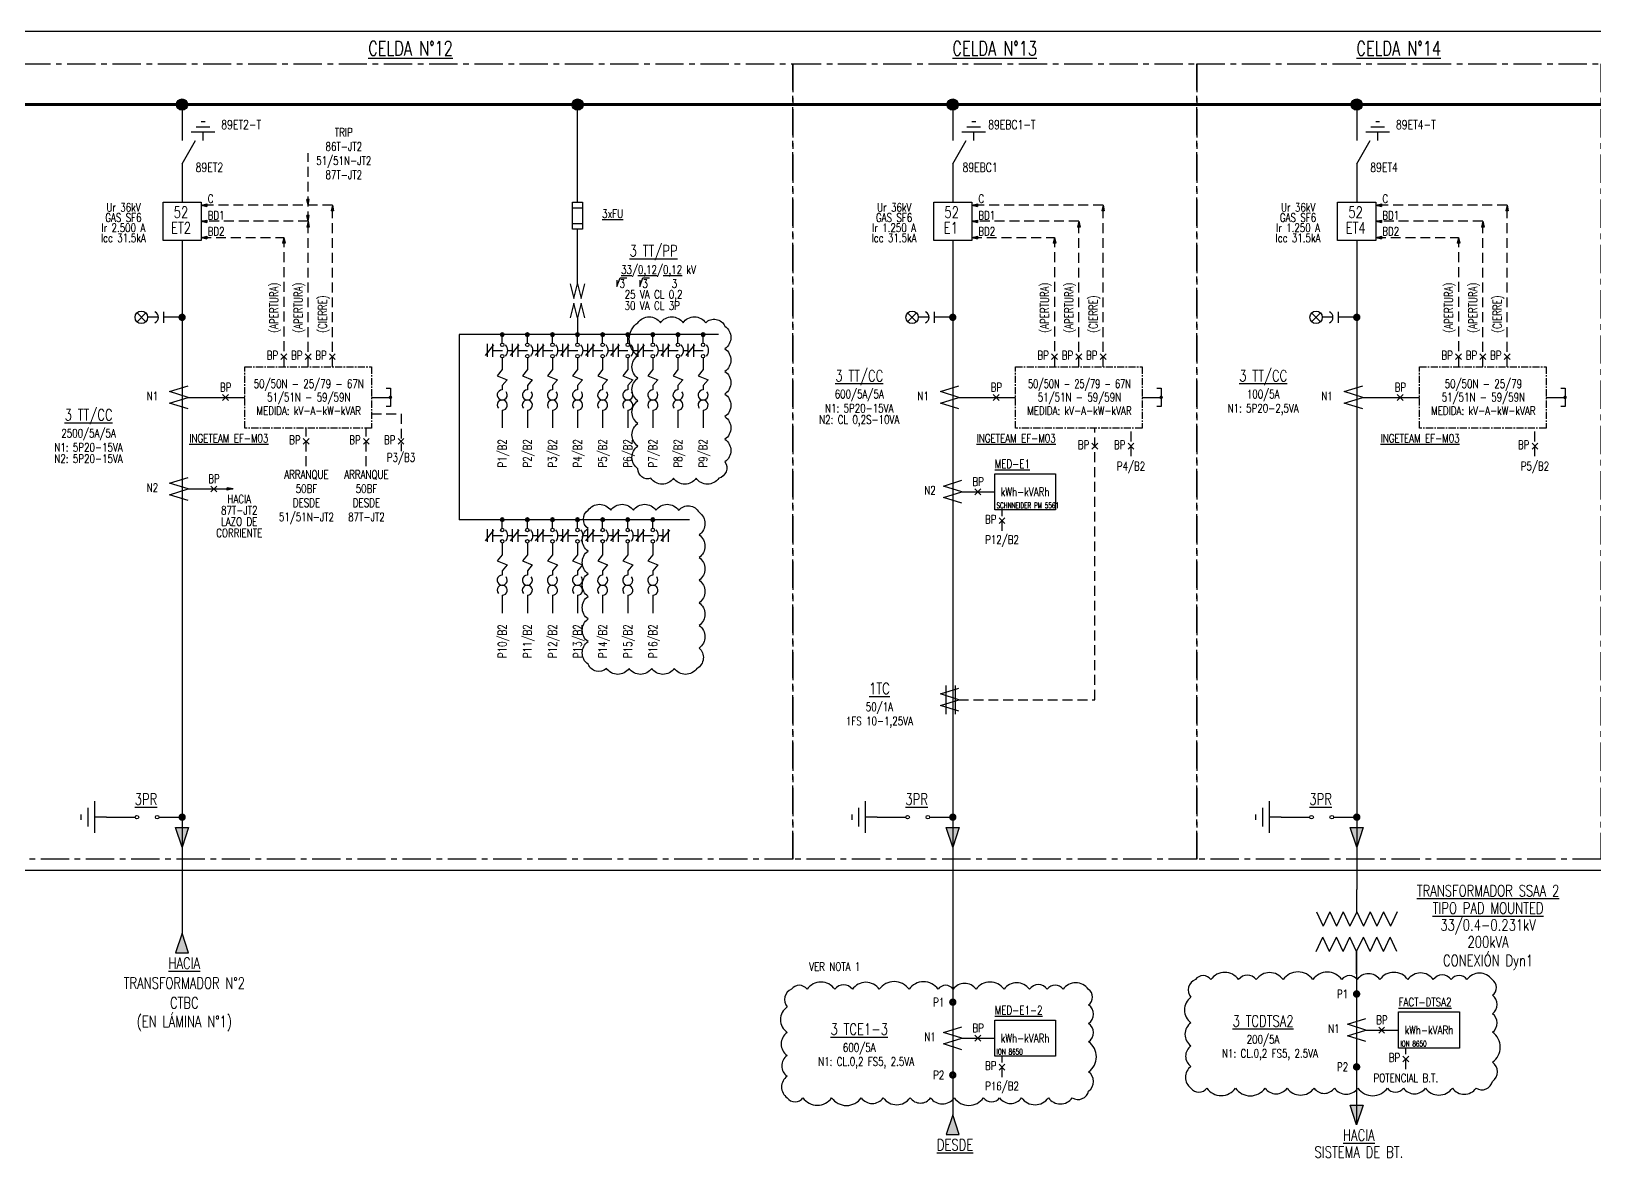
# Model space of a CAD drawing. Header units: millimetres. Extents: x -1355 to 3509, y -1443 to -567.
# Drawn here: x 1836.2 to 2112.7, y -1077 to -877.8 of the extents above; entities that cross this region are included whole.
import ezdxf
from ezdxf.enums import TextEntityAlignment as Align

# ---------------------------------------------------------------- set-up
doc = ezdxf.new("R2010")
doc.units = ezdxf.units.MM
doc.linetypes.add('CENTER', pattern=[2, 1.25, -0.25, 0.25, -0.25])
doc.linetypes.add('HIDDEN', pattern=[0.375, 0.25, -0.125])
for name, color, linetype in [('ACEP-E-CABLES', 200, 'Continuous'), ('ACEP-E-CONDUCTOR', 30, 'Continuous'), ('ACEP-E-EJES', 1, 'CENTER'), ('ACEP-E-EQUIPOS', 7, 'Continuous'), ('ACEP-E-SEGMENTOS', 1, 'HIDDEN'), ('ACEP-E-TEXTOS', 3, 'Continuous')]:
    doc.layers.add(name, color=color, linetype=linetype)
doc.layers.add('CONDUCTOR', color=30, linetype='Continuous', lineweight=35)
doc.styles.add('Romans_0.85', font='romans.shx', dxfattribs={"width": 0.85})

# ---------------------------------------------------------------- blocks, each defined once
blk = doc.blocks.new('Flecha')
blk.add_hatch(color=256).paths.add_polyline_path([(0, 1.66), (-0.36, 0), (0.36, 0)])
for p, q in [((0, 1.66), (-0.36, 0)), ((-0.36, 0), (0.36, 0)), ((0, 1.66), (0.36, 0))]:
    blk.add_line(p, q)
blk = doc.blocks.new('diag-27')
blk.add_lwpolyline([(4.8, 3), (-4.8, 0), (4.8, -3), (-4.8, -6), (4.8, -9)])
blk = doc.blocks.new('DIAG-16')
blk.add_lwpolyline([(-1.82, -4), (0, -4), (0, 4), (-1.82, 4)])
at = {"const_width": 0.75}
blk.add_lwpolyline([(-0.38, 0, 1), (0.38, 0, 1)], format="xyb", close=True, dxfattribs=at)
blk = doc.blocks.new('gen004')
blk.add_hatch(color=256).paths.add_polyline_path([(0, 1.16), (-0.381, 0), (0.381, 0)])
blk.add_lwpolyline([(0, 1.16), (-0.381, 0), (0.381, 0)], close=True)
blk = doc.blocks.new('DIAG-01')
for p, q in [((0, 0), (0, -2.59)), ((-3.5, -2.59), (3.5, -2.59)), ((-2.04, -4.09), (2.04, -4.09)), ((-0.58, -5.59), (0.58, -5.59))]:
    blk.add_line(p, q)
blk = doc.blocks.new('TRAFO1')
for p, q in [((1806.17, 54.35), (1806.17, 58.29)), ((1799.03, 54.35), (1800.22, 51.8)), ((1801.41, 54.35), (1800.22, 51.8)), ((1801.41, 54.35), (1802.6, 51.8)), ((1803.79, 54.35), (1802.6, 51.8)), ((1803.79, 54.35), (1804.98, 51.8)), ((1806.17, 54.35), (1804.98, 51.8)), ((1806.17, 54.35), (1807.36, 51.8)), ((1808.55, 54.35), (1807.36, 51.8)), ((1808.55, 54.35), (1809.74, 51.8)), ((1810.93, 54.35), (1809.74, 51.8)), ((1810.93, 54.35), (1812.12, 51.8)), ((1813.32, 54.35), (1812.12, 51.8)), ((1799, 47.32), (1800.19, 49.87)), ((1801.38, 47.32), (1800.19, 49.87)), ((1801.38, 47.32), (1802.58, 49.87)), ((1803.77, 47.32), (1802.58, 49.87)), ((1803.77, 47.32), (1804.96, 49.87)), ((1806.15, 47.32), (1804.96, 49.87)), ((1806.15, 47.32), (1807.34, 49.87)), ((1808.53, 47.32), (1807.34, 49.87)), ((1808.53, 47.32), (1809.72, 49.87)), ((1810.91, 47.32), (1809.72, 49.87)), ((1810.91, 47.32), (1812.1, 49.87)), ((1813.29, 47.32), (1812.1, 49.87)), ((1806.15, 43.38), (1806.15, 47.32))]:
    blk.add_line(p, q)
blk = doc.blocks.new('A$C6181173A')
h = blk.add_hatch(color=256)
h.dxf.hatch_style = 1
h.paths.add_polyline_path([(0.31, 0.31), (0, 0.31, 0.414214), (0.31, 0)])
h.paths.add_polyline_path([(0.31, 0.62, 0.414214), (0, 0.31), (0.31, 0.31)])
h.paths.add_polyline_path([(0.31, 0.62), (0.31, 0.31), (0.62, 0.31, 0.414214)])
h.paths.add_polyline_path([(0.62, 0.31), (0.31, 0.31), (0.31, 0, 0.414214)])
blk.add_circle((0.31, 0.31), 0.308)

msp = doc.modelspace()

# ---------------------------------------------------------------- hatches: boundary and pattern name
at = {"layer": 'ACEP-E-CABLES'}
h = msp.add_hatch(color=256, dxfattribs=at)
h.dxf.hatch_style = 1
h.paths.add_polyline_path([(1861.84, -890.76, 1), (1863.83, -890.76, 1)])
h = msp.add_hatch(color=256, dxfattribs=at)
h.dxf.hatch_style = 1
h.paths.add_polyline_path([(1861.84, -890.76, 1), (1863.83, -890.76, 1)])
h = msp.add_hatch(color=256, dxfattribs=at)
h.dxf.hatch_style = 1
h.paths.add_polyline_path([(1931.78, -890.76, 1), (1933.76, -890.76, 1)])
h = msp.add_hatch(color=256, dxfattribs=at)
h.dxf.hatch_style = 1
h.paths.add_polyline_path([(1931.78, -890.76, 1), (1933.76, -890.76, 1)])
h = msp.add_hatch(color=256, dxfattribs=at)
h.dxf.hatch_style = 1
h.paths.add_polyline_path([(1998.14, -890.76, 1), (2000.13, -890.76, 1)])
h = msp.add_hatch(color=256, dxfattribs=at)
h.dxf.hatch_style = 1
h.paths.add_polyline_path([(1998.14, -890.76, 1), (2000.13, -890.76, 1)])
h = msp.add_hatch(color=256, dxfattribs=at)
h.dxf.hatch_style = 1
h.paths.add_polyline_path([(2069.59, -890.76, 1), (2071.57, -890.76, 1)])
h = msp.add_hatch(color=256, dxfattribs=at)
h.dxf.hatch_style = 1
h.paths.add_polyline_path([(2069.59, -890.76, 1), (2071.57, -890.76, 1)])

# ---------------------------------------------------------------- linework, layer by layer
for p, q in [((1931.89, -909.05), (1933.64, -909.05)), ((1931.89, -911.8), (1933.64, -911.8)), ((1854.86, -927.61), (1856.41, -929.16)), ((1854.86, -929.16), (1856.41, -927.61)), ((1991.15, -927.61), (1992.71, -929.16)), ((1991.15, -929.16), (1992.71, -927.61)), ((2062.6, -927.61), (2064.16, -929.16)), ((2062.6, -929.16), (2064.16, -927.61)), ((1997.97, -998.55), (1997.97, -993.48)), ((1999.64, -998.55), (1999.64, -993.48))]:
    msp.add_line(p, q)
at = {"color": 1}
msp.add_lwpolyline([(1650.37, -877.81), (2283.24, -877.81), (2283.24, -1026.2), (1650.37, -1026.2)], dxfattribs=at)
for points in [[(1943.43, -929.34, -0.520567), (1947.43, -929.34, -0.520567), (1951.43, -929.34, -0.520567), (1955.43, -929.34, -0.520567), (1958.83, -929.95, -0.520567), (1958.83, -933.95, -0.520567), (1958.83, -937.95, -0.520567), (1958.83, -941.95, -0.520567), (1958.83, -945.95, -0.520567), (1958.83, -949.95, -0.520567), (1958.83, -953.95, -0.520567), (1957.74, -956.86, -0.520567), (1953.74, -956.86, -0.520567), (1949.74, -956.86, -0.520567), (1945.74, -956.86, -0.520567), (1943.43, -955.16, -0.520567), (1943.43, -951.16, -0.520567), (1943.43, -947.16, -0.520567), (1943.43, -943.16, -0.520567), (1943.43, -939.16, -0.520567), (1943.43, -935.16, -0.520567)], [(1934.64, -962.49, -0.520567), (1938.64, -962.49, -0.520567), (1942.64, -962.49, -0.520567), (1946.64, -962.49, -0.520567), (1950.64, -962.49, -0.520567), (1954.26, -962.87, -0.520567), (1954.26, -966.87, -0.520567), (1954.26, -970.87, -0.520567), (1954.26, -974.87, -0.520567), (1954.26, -978.87, -0.520567), (1954.26, -982.87, -0.520567), (1954.26, -986.87, -0.520567), (1953.88, -990.49, -0.520567), (1949.88, -990.49, -0.520567), (1945.88, -990.49, -0.520567), (1941.88, -990.49, -0.520567), (1937.88, -990.49, -0.520567), (1934.64, -989.73, -0.520567), (1934.64, -985.73, -0.520567), (1934.64, -981.73, -0.520567), (1934.64, -977.73, -0.520567), (1934.64, -973.73, -0.520567), (1934.64, -969.73, -0.520567), (1934.64, -965.73, -0.520567)], [(2041.26, -1064.69, 0.520567), (2044.06, -1064.69, 0.520567), (2049.13, -1064.69, 0.520567), (2054.37, -1064.69, 0.520567), (2058.25, -1064.69, 0.520567), (2063.02, -1064.69, 0.520567), (2066.63, -1064.69, 0.520567), (2070.79, -1064.69, 0.520567), (2075.99, -1064.69, 0.520567), (2078.83, -1064.69, 0.520567), (2082.72, -1064.69, 0.520567), (2087.48, -1064.69, 0.520567), (2091.68, -1064.69, 0.520567), (2094.57, -1063.5, 0.520567), (2094.57, -1060.11, 0.520567), (2094.57, -1054.8, 0.520567), (2094.57, -1051.55, 0.520567), (2094.57, -1048.27, 0.520567), (2094.52, -1045.51, 0.520567), (2090.06, -1045.51, 0.520567), (2087.27, -1045.51, 0.520567), (2084.11, -1045.51, 0.520567), (2079.6, -1045.51, 0.520567), (2074.65, -1045.51, 0.520567), (2070.64, -1045.51, 0.520567), (2067.93, -1045.51, 0.520567), (2062.81, -1045.51, 0.520567), (2057.56, -1045.51, 0.520567), (2052.78, -1045.51, 0.520567), (2049.69, -1045.51, 0.520567), (2044.77, -1045.51, 0.520567), (2042.04, -1045.51, 0.520567), (2041.26, -1048.62, 0.520567), (2041.26, -1053.13, 0.520567), (2041.26, -1057.23, 0.520567), (2041.26, -1060.88, 0.520567)], [(1969.84, -1066.4, 0.520567), (1972.64, -1066.4, 0.520567), (1977.71, -1066.4, 0.520567), (1982.95, -1066.4, 0.520567), (1986.83, -1066.4, 0.520567), (1991.6, -1066.4, 0.520567), (1995.21, -1066.4, 0.520567), (1999.37, -1066.4, 0.520567), (2004.57, -1066.4, 0.520567), (2007.41, -1066.4, 0.520567), (2011.3, -1066.4, 0.520567), (2016.06, -1066.4, 0.520567), (2020.26, -1066.4, 0.520567), (2023.16, -1065.21, 0.520567), (2023.16, -1061.82, 0.520567), (2023.16, -1056.51, 0.520567), (2023.16, -1053.26, 0.520567), (2023.16, -1049.98, 0.520567), (2023.1, -1047.22, 0.520567), (2018.64, -1047.22, 0.520567), (2015.85, -1047.22, 0.520567), (2012.69, -1047.22, 0.520567), (2008.19, -1047.22, 0.520567), (2003.24, -1047.22, 0.520567), (1999.22, -1047.22, 0.520567), (1996.52, -1047.22, 0.520567), (1991.39, -1047.22, 0.520567), (1986.14, -1047.22, 0.520567), (1981.37, -1047.22, 0.520567), (1978.28, -1047.22, 0.520567), (1973.35, -1047.22, 0.520567), (1970.62, -1047.22, 0.520567), (1969.84, -1050.33, 0.520567), (1969.84, -1054.85, 0.520567), (1969.84, -1058.94, 0.520567), (1969.84, -1062.59, 0.520567)]]:
    msp.add_lwpolyline(points, format="xyb", close=True, dxfattribs=at)
for points in [[(2006.56, -956.04), (2017.3, -956.04), (2017.3, -962.45), (2006.56, -962.45)], [(2006.56, -1052.66), (2017.3, -1052.66), (2017.3, -1059.07), (2006.56, -1059.07)], [(2077.98, -1051.23), (2088.72, -1051.23), (2088.72, -1057.64), (2077.98, -1057.64)]]:
    msp.add_lwpolyline(points, close=True)
for centre in [(1855.63, -928.39), (1991.93, -928.39), (2063.38, -928.39)]:
    msp.add_circle(centre, 1.1)
at = {"layer": 'ACEP-E-CABLES'}
for p, q in [((1862.83, -890.76), (1862.83, -897.14)), ((1932.77, -908.05), (1932.77, -890.76)), ((1999.13, -890.76), (1999.13, -897.14)), ((2070.58, -890.76), (2070.58, -897.14)), ((1862.83, -901.26), (1862.83, -908.03)), ((1999.13, -901.26), (1999.13, -908.03)), ((2070.58, -901.26), (2070.58, -908.03)), ((1862.83, -914.78), (1862.83, -1037.3)), ((1932.77, -922.45), (1932.77, -912.8)), ((1999.13, -914.78), (1999.13, -1069.4)), ((2070.58, -914.78), (2070.58, -1029.59)), ((1858.63, -928.39), (1856.73, -928.39)), ((1862.83, -928.39), (1859.62, -928.39)), ((1932.77, -928.47), (1932.77, -931.44)), ((1994.93, -928.39), (1993.03, -928.39)), ((1999.13, -928.39), (1995.92, -928.39)), ((2066.37, -928.39), (2064.48, -928.39)), ((2070.58, -928.39), (2067.36, -928.39)), ((1957.69, -931.44), (1911.82, -931.44)), ((1911.82, -931.44), (1911.82, -964.18)), ((1919.45, -932.95), (1919.45, -931.45)), ((1923.89, -932.95), (1923.89, -931.45)), ((1928.33, -932.95), (1928.33, -931.45)), ((1932.77, -932.95), (1932.77, -931.45)), ((1937.21, -932.95), (1937.21, -931.45)), ((1941.65, -932.95), (1941.65, -931.45)), ((1946.09, -932.95), (1946.09, -931.45)), ((1950.53, -932.95), (1950.53, -931.45)), ((1954.97, -932.95), (1954.97, -931.45)), ((1919.45, -944.81), (1919.45, -947.94)), ((1923.89, -944.81), (1923.89, -947.94)), ((1928.33, -944.81), (1928.33, -947.94)), ((1932.77, -944.81), (1932.77, -947.94)), ((1937.21, -944.81), (1937.21, -947.94)), ((1941.65, -944.81), (1941.65, -947.94)), ((1946.09, -944.81), (1946.09, -947.94)), ((1950.53, -944.81), (1950.53, -947.94)), ((1954.97, -944.81), (1954.97, -947.94)), ((1952.55, -964.18), (1911.82, -964.18)), ((1919.45, -965.69), (1919.45, -964.19)), ((1923.89, -965.69), (1923.89, -964.19)), ((1928.33, -965.69), (1928.33, -964.19)), ((1932.77, -965.69), (1932.77, -964.19)), ((1937.21, -965.69), (1937.21, -964.19)), ((1941.65, -965.69), (1941.65, -964.19)), ((1946.09, -965.69), (1946.09, -964.19)), ((1919.45, -977.54), (1919.45, -980.68)), ((1923.89, -977.54), (1923.89, -980.68)), ((1928.33, -977.54), (1928.33, -980.68)), ((1932.77, -977.54), (1932.77, -980.68)), ((1937.21, -977.54), (1937.21, -980.68)), ((1941.65, -977.54), (1941.65, -980.68)), ((1946.09, -977.54), (1946.09, -980.68)), ((1849.48, -1016.78), (1854.53, -1016.78)), ((1858.73, -1016.78), (1863.1, -1016.78)), ((1985.78, -1016.78), (1990.83, -1016.78)), ((1995.03, -1016.78), (1999.4, -1016.78)), ((2057.22, -1016.78), (2062.28, -1016.78)), ((2066.48, -1016.78), (2070.85, -1016.78))]:
    msp.add_line(p, q, dxfattribs=at)
for centre in [(1862.83, -890.76), (1862.83, -890.76), (1932.77, -890.76), (1932.77, -890.76), (1999.13, -890.76), (1999.13, -890.76), (2070.58, -890.76), (2070.58, -890.76)]:
    msp.add_circle(centre, 0.992, dxfattribs=at)
at = {"layer": 'ACEP-E-CONDUCTOR'}
for p, q in [((1656.8, -890.76), (2199.95, -890.76)), ((2070.55, -1040.55), (2070.55, -1071.17))]:
    msp.add_line(p, q, dxfattribs=at)
at = {"layer": 'ACEP-E-CONDUCTOR', "const_width": 0.5}
msp.add_lwpolyline([(1656.8, -890.76), (2272.06, -890.76)], dxfattribs=at)
at = {"layer": 'ACEP-E-EJES', "ltscale": 4}
for points in [[(1834.53, -883.58), (1970.83, -883.58), (1970.83, -1024.2), (1834.53, -1024.2)], [(1970.83, -883.58), (2042.27, -883.58), (2042.27, -1024.2), (1970.83, -1024.2)], [(2042.27, -883.58), (2113.72, -883.58), (2113.72, -1024.2), (2042.27, -1024.2)]]:
    msp.add_lwpolyline(points, close=True, dxfattribs=at)
at = {"layer": 'ACEP-E-EJES'}
for points in [[(1873.9, -937.12), (1896.32, -937.12), (1896.32, -947.98), (1873.9, -947.98)], [(2010.2, -937.12), (2032.62, -937.12), (2032.62, -947.98), (2010.2, -947.98)], [(2081.65, -937.12), (2104.07, -937.12), (2104.07, -947.98), (2081.65, -947.98)]]:
    msp.add_lwpolyline(points, close=True, dxfattribs=at)
at = {"layer": 'ACEP-E-EQUIPOS'}
for p, q in [((1862.83, -901.26), (1865.21, -897.14)), ((1999.13, -901.26), (2001.51, -897.14)), ((2070.58, -901.26), (2072.96, -897.14)), ((1859.46, -908.03), (1866.21, -908.03)), ((1859.46, -914.78), (1859.46, -908.03)), ((1866.21, -908.03), (1866.21, -914.78)), ((1995.76, -908.03), (2002.51, -908.03)), ((1995.76, -914.78), (1995.76, -908.03)), ((2002.51, -908.03), (2002.51, -914.78)), ((2067.2, -908.03), (2073.95, -908.03)), ((2067.2, -914.78), (2067.2, -908.03)), ((2073.95, -908.03), (2073.95, -914.78)), ((1866.21, -914.78), (1859.46, -914.78)), ((2002.51, -914.78), (1995.76, -914.78)), ((2073.95, -914.78), (2067.2, -914.78)), ((1859.62, -929.38), (1859.62, -927.41)), ((1995.92, -929.38), (1995.92, -927.41)), ((2067.36, -929.38), (2067.36, -927.41)), ((1916.47, -935.17), (1917.99, -933.28)), ((1916.78, -933.1), (1916.78, -935.35)), ((1917.74, -933.1), (1917.74, -935.35)), ((1920.91, -935.17), (1922.43, -933.28)), ((1921.22, -933.1), (1921.22, -935.35)), ((1922.18, -933.1), (1922.18, -935.35)), ((1925.35, -935.17), (1926.87, -933.28)), ((1925.66, -933.1), (1925.66, -935.35)), ((1926.62, -933.1), (1926.62, -935.35)), ((1929.79, -935.17), (1931.31, -933.28)), ((1930.1, -933.1), (1930.1, -935.35)), ((1931.06, -933.1), (1931.06, -935.35)), ((1934.23, -935.17), (1935.75, -933.28)), ((1934.54, -933.1), (1934.54, -935.35)), ((1935.5, -933.1), (1935.5, -935.35)), ((1938.67, -935.17), (1940.19, -933.28)), ((1938.98, -933.1), (1938.98, -935.35)), ((1939.94, -933.1), (1939.94, -935.35)), ((1943.11, -935.17), (1944.63, -933.28)), ((1943.42, -933.1), (1943.42, -935.35)), ((1944.38, -933.1), (1944.38, -935.35)), ((1947.55, -935.17), (1949.07, -933.28)), ((1947.86, -933.1), (1947.86, -935.35)), ((1948.82, -933.1), (1948.82, -935.35)), ((1951.99, -935.17), (1953.52, -933.28)), ((1952.3, -933.1), (1952.3, -935.35)), ((1953.26, -933.1), (1953.26, -935.35)), ((1919.45, -935.57), (1919.45, -937.64)), ((1923.89, -935.57), (1923.89, -937.64)), ((1928.33, -935.57), (1928.33, -937.64)), ((1932.77, -935.57), (1932.77, -937.64)), ((1937.21, -935.57), (1937.21, -937.64)), ((1941.65, -935.57), (1941.65, -937.64)), ((1946.09, -935.57), (1946.09, -937.64)), ((1950.53, -935.57), (1950.53, -937.64)), ((1954.97, -935.57), (1954.97, -937.64)), ((1919.45, -937.64), (1918.57, -938.72)), ((1918.57, -938.72), (1920.32, -939.45)), ((1920.32, -939.45), (1919.45, -940.47)), ((1923.89, -937.64), (1923.02, -938.72)), ((1923.02, -938.72), (1924.76, -939.45)), ((1924.76, -939.45), (1923.89, -940.47)), ((1928.33, -937.64), (1927.46, -938.72)), ((1927.46, -938.72), (1929.2, -939.45)), ((1929.2, -939.45), (1928.33, -940.47)), ((1932.77, -937.64), (1931.9, -938.72)), ((1931.9, -938.72), (1933.64, -939.45)), ((1933.64, -939.45), (1932.77, -940.47)), ((1937.21, -937.64), (1936.34, -938.72)), ((1936.34, -938.72), (1938.08, -939.45)), ((1938.08, -939.45), (1937.21, -940.47)), ((1941.65, -937.64), (1940.78, -938.72)), ((1940.78, -938.72), (1942.52, -939.45)), ((1942.52, -939.45), (1941.65, -940.47)), ((1946.09, -937.64), (1945.22, -938.72)), ((1945.22, -938.72), (1946.96, -939.45)), ((1946.96, -939.45), (1946.09, -940.47)), ((1950.53, -937.64), (1949.66, -938.72)), ((1949.66, -938.72), (1951.41, -939.45)), ((1951.41, -939.45), (1950.53, -940.47)), ((1954.97, -937.64), (1954.1, -938.72)), ((1954.1, -938.72), (1955.85, -939.45)), ((1955.85, -939.45), (1954.97, -940.47)), ((1919.45, -940.47), (1919.45, -941.24)), ((1923.89, -940.47), (1923.89, -941.24)), ((1928.33, -940.47), (1928.33, -941.24)), ((1932.77, -940.47), (1932.77, -941.24)), ((1937.21, -940.47), (1937.21, -941.24)), ((1941.65, -940.47), (1941.65, -941.24)), ((1946.09, -940.47), (1946.09, -941.24)), ((1950.53, -940.47), (1950.53, -941.24)), ((1954.97, -940.47), (1954.97, -941.24)), ((1916.47, -967.91), (1917.99, -966.02)), ((1916.78, -965.84), (1916.78, -968.09)), ((1917.74, -965.84), (1917.74, -968.09)), ((1920.91, -967.91), (1922.43, -966.02)), ((1921.22, -965.84), (1921.22, -968.09)), ((1922.18, -965.84), (1922.18, -968.09)), ((1925.35, -967.91), (1926.87, -966.02)), ((1925.66, -965.84), (1925.66, -968.09)), ((1926.62, -965.84), (1926.62, -968.09)), ((1929.79, -967.91), (1931.31, -966.02)), ((1930.1, -965.84), (1930.1, -968.09)), ((1931.06, -965.84), (1931.06, -968.09)), ((1934.23, -967.91), (1935.75, -966.02)), ((1934.54, -965.84), (1934.54, -968.09)), ((1935.5, -965.84), (1935.5, -968.09)), ((1938.67, -967.91), (1940.19, -966.02)), ((1938.98, -965.84), (1938.98, -968.09)), ((1939.94, -965.84), (1939.94, -968.09)), ((1943.11, -967.91), (1944.63, -966.02)), ((1943.42, -965.84), (1943.42, -968.09)), ((1944.38, -965.84), (1944.38, -968.09)), ((1947.55, -967.91), (1949.07, -966.02)), ((1947.86, -965.84), (1947.86, -968.09)), ((1948.82, -965.84), (1948.82, -968.09)), ((1919.45, -970.38), (1918.57, -971.46)), ((1919.45, -968.31), (1919.45, -970.38)), ((1923.89, -970.38), (1923.02, -971.46)), ((1923.89, -968.31), (1923.89, -970.38)), ((1928.33, -970.38), (1927.46, -971.46)), ((1928.33, -968.31), (1928.33, -970.38)), ((1932.77, -970.38), (1931.9, -971.46)), ((1932.77, -968.31), (1932.77, -970.38)), ((1937.21, -970.38), (1936.34, -971.46)), ((1937.21, -968.31), (1937.21, -970.38)), ((1941.65, -970.38), (1940.78, -971.46)), ((1941.65, -968.31), (1941.65, -970.38)), ((1946.09, -970.38), (1945.22, -971.46)), ((1946.09, -968.31), (1946.09, -970.38)), ((1918.57, -971.46), (1920.32, -972.18)), ((1920.32, -972.18), (1919.45, -973.21)), ((1919.45, -973.21), (1919.45, -973.98)), ((1923.02, -971.46), (1924.76, -972.18)), ((1924.76, -972.18), (1923.89, -973.21)), ((1923.89, -973.21), (1923.89, -973.98)), ((1927.46, -971.46), (1929.2, -972.18)), ((1929.2, -972.18), (1928.33, -973.21)), ((1928.33, -973.21), (1928.33, -973.98)), ((1931.9, -971.46), (1933.64, -972.18)), ((1933.64, -972.18), (1932.77, -973.21)), ((1932.77, -973.21), (1932.77, -973.98)), ((1936.34, -971.46), (1938.08, -972.18)), ((1938.08, -972.18), (1937.21, -973.21)), ((1937.21, -973.21), (1937.21, -973.98)), ((1940.78, -971.46), (1942.52, -972.18)), ((1942.52, -972.18), (1941.65, -973.21)), ((1941.65, -973.21), (1941.65, -973.98)), ((1945.22, -971.46), (1946.96, -972.18)), ((1946.96, -972.18), (1946.09, -973.21)), ((1946.09, -973.21), (1946.09, -973.98))]:
    msp.add_line(p, q, dxfattribs=at)
at = {"layer": 'ACEP-E-EQUIPOS', "color": 7}
for p, q in [((1881.33, -934.82), (1880.29, -935.86)), ((1880.29, -934.82), (1881.33, -935.86)), ((1885.63, -934.82), (1884.59, -935.86)), ((1884.59, -934.82), (1885.63, -935.86)), ((1889.93, -934.82), (1888.89, -935.86)), ((1888.89, -934.82), (1889.93, -935.86)), ((2017.63, -934.82), (2016.59, -935.86)), ((2016.59, -934.82), (2017.63, -935.86)), ((2021.93, -934.82), (2020.89, -935.86)), ((2020.89, -934.82), (2021.93, -935.86)), ((2026.23, -934.82), (2025.19, -935.86)), ((2025.19, -934.82), (2026.23, -935.86)), ((2089.08, -934.82), (2088.04, -935.86)), ((2088.04, -934.82), (2089.08, -935.86)), ((2093.38, -934.82), (2092.34, -935.86)), ((2092.34, -934.82), (2093.38, -935.86)), ((2097.68, -934.82), (2096.64, -935.86)), ((2096.64, -934.82), (2097.68, -935.86)), ((1869.98, -943.07), (1871.02, -942.03)), ((1871.02, -943.07), (1869.98, -942.03)), ((1896.32, -942.55), (1899.68, -942.55)), ((2006.28, -943.07), (2007.32, -942.03)), ((2007.32, -943.07), (2006.28, -942.03)), ((2032.62, -942.55), (2035.98, -942.55)), ((2077.73, -943.07), (2078.77, -942.03)), ((2078.77, -943.07), (2077.73, -942.03)), ((2104.07, -942.55), (2107.42, -942.55)), ((1885.31, -949.79), (1884.27, -950.83)), ((1884.27, -949.79), (1885.31, -950.83)), ((1895.93, -949.79), (1894.89, -950.83)), ((1894.89, -949.79), (1895.93, -950.83)), ((1902.07, -949.79), (1901.03, -950.83)), ((1901.03, -949.79), (1902.07, -950.83)), ((2024.79, -950.66), (2023.75, -951.7)), ((2023.75, -950.66), (2024.79, -951.7)), ((2031.17, -950.66), (2030.13, -951.7)), ((2030.13, -950.66), (2031.17, -951.7)), ((2102.61, -950.66), (2101.57, -951.7)), ((2101.57, -950.66), (2102.61, -951.7)), ((1867.91, -959.26), (1868.95, -958.22)), ((1868.95, -959.26), (1867.91, -958.22)), ((2003.05, -959.76), (2004.09, -958.72)), ((2004.09, -959.76), (2003.05, -958.72)), ((2008.36, -963.83), (2007.32, -964.87)), ((2007.32, -963.83), (2008.36, -964.87)), ((2003.05, -1056.39), (2004.09, -1055.35)), ((2004.09, -1056.39), (2003.05, -1055.35)), ((2074.46, -1054.95), (2075.5, -1053.91)), ((2075.5, -1054.95), (2074.46, -1053.91)), ((2079.77, -1059.02), (2078.73, -1060.06)), ((2078.73, -1059.02), (2079.77, -1060.06)), ((2008.36, -1060.46), (2007.32, -1061.5)), ((2007.32, -1060.46), (2008.36, -1061.5))]:
    msp.add_line(p, q, dxfattribs=at)
at = {"layer": 'ACEP-E-EQUIPOS'}
msp.add_lwpolyline([(1933.64, -908.05), (1933.64, -912.8), (1931.89, -912.8), (1931.89, -908.05)], close=True, dxfattribs=at)
for points in [[(1931.47, -922.45), (1932.12, -925.04), (1932.77, -922.45), (1933.42, -925.04), (1934.07, -922.45)], [(1934.07, -928.47), (1933.42, -925.88), (1932.77, -928.47), (1932.12, -925.88), (1931.47, -928.47)]]:
    msp.add_lwpolyline(points, dxfattribs=at)
at = {"layer": 'ACEP-E-EQUIPOS', "const_width": 0.771}
for points in [[(1862.57, -928.39, -1), (1863.1, -928.39, -1)], [(1998.87, -928.39, -1), (1999.4, -928.39, -1)], [(2070.31, -928.39, -1), (2070.85, -928.39, -1)], [(1863.1, -1016.78, 1), (1862.57, -1016.78, 1)], [(1999.4, -1016.78, 1), (1998.87, -1016.78, 1)], [(2070.85, -1016.78, 1), (2070.31, -1016.78, 1)], [(2070.28, -1048.05, -1), (2070.82, -1048.05, -1)], [(1998.87, -1049.49, -1), (1999.4, -1049.49, -1)], [(1998.87, -1062.38, -1), (1999.4, -1062.38, -1)], [(2070.28, -1060.94, -1), (2070.82, -1060.94, -1)]]:
    msp.add_lwpolyline(points, format="xyb", close=True, dxfattribs=at)
at = {"layer": 'ACEP-E-EQUIPOS'}
for centre, radius in [((1919.45, -933.26), 0.308), ((1923.89, -933.26), 0.308), ((1928.33, -933.26), 0.308), ((1932.77, -933.26), 0.308), ((1937.21, -933.26), 0.308), ((1941.65, -933.26), 0.308), ((1946.09, -933.26), 0.308), ((1950.53, -933.26), 0.308), ((1954.97, -933.26), 0.308), ((1919.45, -935.26), 0.308), ((1923.89, -935.26), 0.308), ((1928.33, -935.26), 0.308), ((1932.77, -935.26), 0.308), ((1937.21, -935.26), 0.308), ((1941.65, -935.26), 0.308), ((1946.09, -935.26), 0.308), ((1950.53, -935.26), 0.308), ((1954.97, -935.26), 0.308), ((1919.45, -966), 0.308), ((1919.45, -968), 0.308), ((1923.89, -966), 0.308), ((1923.89, -968), 0.308), ((1928.33, -966), 0.308), ((1928.33, -968), 0.308), ((1932.77, -966), 0.308), ((1932.77, -968), 0.308), ((1937.21, -966), 0.308), ((1937.21, -968), 0.308), ((1941.65, -966), 0.308), ((1941.65, -968), 0.308), ((1946.09, -966), 0.308), ((1946.09, -968), 0.308), ((1854.85, -1016.78), 0.317), ((1858.42, -1016.78), 0.317), ((1991.15, -1016.78), 0.317), ((1994.72, -1016.78), 0.317), ((2062.59, -1016.78), 0.317), ((2066.16, -1016.78), 0.317)]:
    msp.add_circle(centre, radius, dxfattribs=at)
for centre, radius, start, end in [((1857.53, -928.39), 1.1, 296.0242, 63.1288), ((1993.83, -928.39), 1.1, 296.0242, 63.1288), ((2065.27, -928.39), 1.1, 296.0242, 63.1288), ((1918.92, -934.25), 1.5, 317.84, 42.16), ((1923.37, -934.25), 1.5, 317.84, 42.16), ((1927.81, -934.25), 1.5, 317.84, 42.16), ((1932.25, -934.25), 1.5, 317.84, 42.16), ((1936.69, -934.25), 1.5, 317.84, 42.16), ((1941.13, -934.25), 1.5, 317.84, 42.16), ((1945.57, -934.25), 1.5, 317.84, 42.16), ((1950.01, -934.25), 1.5, 317.84, 42.16), ((1954.45, -934.25), 1.5, 317.84, 42.16), ((1919.45, -942.13), 0.89, 90, 39.5288), ((1923.89, -942.13), 0.89, 90, 39.5288), ((1928.33, -942.13), 0.89, 90, 39.5288), ((1932.77, -942.13), 0.89, 90, 39.5288), ((1937.21, -942.13), 0.89, 90, 39.5288), ((1941.65, -942.13), 0.89, 90, 39.5288), ((1946.09, -942.13), 0.89, 90, 39.5288), ((1950.53, -942.13), 0.89, 90, 39.5288), ((1954.97, -942.13), 0.89, 90, 39.5288), ((1919.45, -943.91), 0.89, 270, 219.5288), ((1923.89, -943.91), 0.89, 270, 219.5288), ((1928.33, -943.91), 0.89, 270, 219.5288), ((1932.77, -943.91), 0.89, 270, 219.5288), ((1937.21, -943.91), 0.89, 270, 219.5288), ((1941.65, -943.91), 0.89, 270, 219.5288), ((1946.09, -943.91), 0.89, 270, 219.5288), ((1950.53, -943.91), 0.89, 270, 219.5288), ((1954.97, -943.91), 0.89, 270, 219.5288), ((1918.92, -966.99), 1.5, 317.84, 42.16), ((1923.37, -966.99), 1.5, 317.84, 42.16), ((1927.81, -966.99), 1.5, 317.84, 42.16), ((1932.25, -966.99), 1.5, 317.84, 42.16), ((1936.69, -966.99), 1.5, 317.84, 42.16), ((1941.13, -966.99), 1.5, 317.84, 42.16), ((1945.57, -966.99), 1.5, 317.84, 42.16), ((1919.45, -974.87), 0.89, 90, 39.5288), ((1919.45, -976.65), 0.89, 270, 219.5288), ((1923.89, -974.87), 0.89, 90, 39.5288), ((1923.89, -976.65), 0.89, 270, 219.5288), ((1928.33, -974.87), 0.89, 90, 39.5288), ((1928.33, -976.65), 0.89, 270, 219.5288), ((1932.77, -974.87), 0.89, 90, 39.5288), ((1932.77, -976.65), 0.89, 270, 219.5288), ((1937.21, -974.87), 0.89, 90, 39.5288), ((1937.21, -976.65), 0.89, 270, 219.5288), ((1941.65, -974.87), 0.89, 90, 39.5288), ((1941.65, -976.65), 0.89, 270, 219.5288), ((1946.09, -974.87), 0.89, 90, 39.5288), ((1946.09, -976.65), 0.89, 270, 219.5288)]:
    msp.add_arc(centre, radius, start, end, dxfattribs=at)
at = {"layer": 'ACEP-E-SEGMENTOS', "color": 1, "linetype": 'HIDDEN', "ltscale": 7}
for p, q in [((1885.11, -911.41), (1885.11, -899.35)), ((1917.74, -934.23), (1921.22, -934.23)), ((1922.18, -934.23), (1925.66, -934.23)), ((1926.62, -934.23), (1930.1, -934.23)), ((1931.06, -934.23), (1934.54, -934.23)), ((1935.5, -934.23), (1938.98, -934.23)), ((1939.94, -934.23), (1943.42, -934.23)), ((1944.38, -934.23), (1947.86, -934.23)), ((1948.82, -934.23), (1952.3, -934.23)), ((1953.26, -934.23), (1955.95, -934.23)), ((1884.79, -954.72), (1884.79, -947.98)), ((1895.41, -954.72), (1895.41, -947.98)), ((2030.65, -952.96), (2030.65, -947.98)), ((2102.09, -952.96), (2102.09, -947.98)), ((2007.84, -966.16), (2007.84, -962.45)), ((1917.74, -966.97), (1921.22, -966.97)), ((1922.18, -966.97), (1925.66, -966.97)), ((1926.62, -966.97), (1930.1, -966.97)), ((1931.06, -966.97), (1934.54, -966.97)), ((1935.5, -966.97), (1938.98, -966.97)), ((1939.94, -966.97), (1943.42, -966.97)), ((1944.38, -966.97), (1947.86, -966.97)), ((2079.25, -1061.34), (2079.25, -1057.64)), ((2007.84, -1062.78), (2007.84, -1059.07))]:
    msp.add_line(p, q, dxfattribs=at)
at = {"layer": 'ACEP-E-SEGMENTOS', "linetype": 'Continuous'}
for p, q in [((1863.88, -942.55), (1873.9, -942.55)), ((2000.18, -942.55), (2010.2, -942.55)), ((2071.63, -942.55), (2081.65, -942.55)), ((1863.88, -958.74), (1871.83, -958.74)), ((2000.76, -959.24), (2006.56, -959.24)), ((2000.76, -1055.87), (2006.56, -1055.87)), ((2072.18, -1054.43), (2077.98, -1054.43))]:
    msp.add_line(p, q, dxfattribs=at)
at = {"layer": 'ACEP-E-SEGMENTOS', "color": 1, "linetype": 'HIDDEN', "ltscale": 7}
for points in [[(1889.41, -937.12), (1889.41, -908.55), (1866.21, -908.55)], [(2025.71, -937.12), (2025.71, -908.55), (2002.51, -908.55)], [(2097.16, -937.12), (2097.16, -908.55), (2073.95, -908.55)], [(1885.11, -937.12), (1885.11, -911.41), (1866.21, -911.41)], [(2021.41, -937.12), (2021.41, -911.41), (2002.51, -911.41)], [(2092.86, -937.12), (2092.86, -911.41), (2073.95, -911.41)], [(1866.21, -914.26), (1880.81, -914.26), (1880.81, -937.12)], [(2002.51, -914.26), (2017.11, -914.26), (2017.11, -937.12)], [(2073.95, -914.26), (2088.56, -914.26), (2088.56, -937.12)], [(1896.32, -945.46), (1901.55, -945.46), (1901.55, -952.05)], [(2000.18, -996.01), (2024.27, -996.01), (2024.27, -947.98)]]:
    msp.add_lwpolyline(points, dxfattribs=at)
at = {"layer": 'ACEP-E-TEXTOS'}
for points in [[(1939.74, -921.84), (1939.74, -922.96), (1940.28, -921.39), (1941.5, -921.39)], [(1943.77, -921.84), (1943.77, -922.96), (1944.31, -921.39), (1945.52, -921.39)]]:
    msp.add_lwpolyline(points, dxfattribs=at)

# ---------------------------------------------------------------- block references
at = {"layer": 'ACEP-E-CABLES', "xscale": -3, "yscale": 3, "zscale": 3, "rotation": 180}
for p in [(1862.83, -1018.58), (1999.13, -1018.58), (2070.58, -1018.58), (2070.55, -1067.69)]:
    msp.add_blockref('gen004', p, dxfattribs=at)
at = {"layer": 'ACEP-E-CABLES', "xscale": 3, "yscale": 3, "zscale": 3}
for p in [(1862.83, -1040.78), (1999.13, -1072.88)]:
    msp.add_blockref('gen004', p, dxfattribs=at)
at = {"layer": 'ACEP-E-EQUIPOS'}
for name, p, xscale, yscale, zscale, rotation in [('DIAG-01', (1866.54, -897.14), -0.5992123849531478, 0.5992123849531478, 0.5992123849531478, 180), ('DIAG-01', (2002.84, -897.14), -0.5992123849531478, 0.5992123849531478, 0.5992123849531478, 180), ('DIAG-01', (2074.28, -897.14), -0.5992123849531478, 0.5992123849531478, 0.5992123849531478, 180), ('Flecha', (1867.23, -908.55), -0.6187551289900028, 0.6187551289900028, 0.6187551289899841, 90), ('Flecha', (1885.11, -907.53), 0.6187551289899602, 0.6187551289899602, 0.6187551289899602, 180), ('Flecha', (2003.53, -908.55), -0.6187551289900028, 0.6187551289900028, 0.6187551289899841, 90), ('Flecha', (2074.98, -908.55), -0.6187551289900028, 0.6187551289900028, 0.6187551289899841, 90), ('Flecha', (1867.23, -911.41), -0.6187551289900028, 0.6187551289900028, 0.6187551289899841, 90), ('Flecha', (1885.11, -910.38), 0.6187551289899602, 0.6187551289899602, 0.6187551289899602, 180), ('Flecha', (2003.53, -911.41), -0.6187551289900028, 0.6187551289900028, 0.6187551289899841, 90), ('Flecha', (2074.98, -911.41), -0.6187551289900028, 0.6187551289900028, 0.6187551289899841, 90), ('Flecha', (1867.23, -914.26), -0.6187551289900028, 0.6187551289900028, 0.6187551289899841, 90), ('Flecha', (2003.53, -914.26), -0.6187551289900028, 0.6187551289900028, 0.6187551289899841, 90), ('Flecha', (2074.98, -914.26), -0.6187551289900028, 0.6187551289900028, 0.6187551289899841, 90), ('diag-27', (1862.26, -943.57), -0.3391304347826463, 0.3391304347825894, 0.3391304347826088, 180), ('diag-27', (1998.56, -943.57), -0.3391304347826463, 0.3391304347825894, 0.3391304347826088, 180), ('diag-27', (2070, -943.57), -0.3391304347826463, 0.3391304347825894, 0.3391304347826088, 180), ('diag-27', (1862.26, -959.76), -0.3391304347826463, 0.3391304347825894, 0.3391304347826088, 180), ('Flecha', (1870.81, -958.74), -0.6187551289899602, 0.6187551289900028, 0.6187551289900045, 270), ('diag-27', (1999.13, -960.26), -0.3391304347826463, 0.3391304347825894, 0.3391304347826088, 180), ('diag-27', (1998.56, -997.03), -0.3391304347826463, 0.3391304347825894, 0.3391304347826088, 180), ('DIAG-01', (1849.48, -1016.78), -0.8000000000000114, 0.8000000000000114, 0.8000000000000113, 270), ('DIAG-01', (1985.78, -1016.78), -0.8000000000000114, 0.8000000000000114, 0.8000000000000113, 270), ('DIAG-01', (2057.22, -1016.78), -0.8000000000000114, 0.8000000000000114, 0.8000000000000113, 270), ('diag-27', (2070.55, -1055.45), -0.3391304347826463, 0.3391304347825894, 0.3391304347826088, 180), ('diag-27', (1999.13, -1056.89), -0.3391304347826463, 0.3391304347825894, 0.3391304347826088, 180)]:
    msp.add_blockref(name, p, dxfattribs=dict(at, xscale=xscale, yscale=yscale, zscale=zscale, rotation=rotation))
at = {"layer": 'ACEP-E-EQUIPOS', "xscale": -0.6187551289899602, "yscale": 0.6187551289900028, "zscale": 0.6187551289900045}
for p in [(1889.41, -909.57), (2025.71, -909.57), (2097.16, -909.57), (1885.11, -912.43), (2021.41, -912.43), (2092.86, -912.43), (1880.81, -915.29), (2017.11, -915.29), (2088.56, -915.29)]:
    msp.add_blockref('Flecha', p, dxfattribs=at)
at = {"layer": 'ACEP-E-EQUIPOS', "color": 7, "xscale": -0.4028471749534219, "yscale": 0.4028471749534643, "zscale": 0.4028471749534643, "rotation": 180}
for p in [(1899.68, -942.55), (2035.98, -942.55), (2107.42, -942.55)]:
    msp.add_blockref('DIAG-16', p, dxfattribs=at)
at = {"layer": 'ACEP-E-EQUIPOS'}
msp.add_blockref('TRAFO1', (264.4, -1087.87), dxfattribs=at)
at = {"layer": 'CONDUCTOR'}
for p in [(1919.14, -931.76), (1923.58, -931.76), (1928.02, -931.76), (1932.46, -931.76), (1936.9, -931.76), (1941.34, -931.76), (1945.78, -931.76), (1950.22, -931.76), (1954.67, -931.76), (1919.14, -964.49), (1923.58, -964.49), (1928.02, -964.49), (1932.46, -964.49), (1936.9, -964.49), (1941.34, -964.49), (1945.78, -964.49)]:
    msp.add_blockref('A$C6181173A', p, dxfattribs=at)

# ---------------------------------------------------------------- texts
at = {"layer": 'ACEP-E-TEXTOS', "color": 7, "style": 'Romans_0.85', "width": 0.75}
for s, height, p in [('%%UCELDA N°12', 2.5, (1903.23, -882.08)), ('%%UCELDA N°13', 2.5, (2006.55, -882.08)), ('%%UCELDA N°14', 2.5, (2078, -882.08)), ('89ET2-T', 1.598, (1873.28, -895.11)), ('89EBC1-T', 1.598, (2009.58, -895.11)), ('89ET4-T', 1.598, (2081.03, -895.11)), ('89ET2', 1.598, (1867.66, -902.67)), ('89EBC1', 1.598, (2003.96, -902.67)), ('89ET4', 1.598, (2075.41, -902.67)), ('%%U3 TT/PP', 2, (1946.21, -917.63)), ('%%U3 TT/CC', 2, (1982.59, -939.72)), ('%%U3 TT/CC', 2, (2054.03, -939.72)), ('%%U3 TT/CC', 2, (1846.29, -946.64)), ('%%U1TC', 2, (1986.16, -995.03)), ('%%UTRANSFORMADOR SSAA 2', 2, (2093.8, -1030.79)), ('%%UTIPO PAD MOUNTED', 2, (2093.8, -1033.86)), ('33/0.4-0.231kV', 2, (2093.8, -1036.85)), ('200kVA', 2, (2093.8, -1039.84)), ('%%UHACIA', 2, (1863.23, -1043.61)), ('CONEXIÓN Dyn1', 2, (2093.8, -1043.13)), ('TRANSFORMADOR N°2', 2, (1863.23, -1047.11)), ('CTBC', 2, (1863.23, -1050.61)), ('(EN LÁMINA N°1)', 2, (1863.23, -1053.93)), ('%%U3 TCE1-3', 2, (1982.59, -1055.27)), ('%%U3 TCDTSA2', 2, (2054.01, -1053.83)), ('%%UHACIA', 2, (2070.95, -1074)), ('%%UDESDE', 2, (1999.53, -1075.72)), ('SISTEMA DE BT.', 2, (2070.95, -1077))]:
    msp.add_text(s, height=height, dxfattribs=at).set_placement(p, align=Align.CENTER)
at = {"layer": 'ACEP-E-TEXTOS', "style": 'Romans_0.85', "width": 0.75}
for s, p in [('TRIP', (1891.43, -896.44)), ('86T-JT2', (1891.43, -898.94)), ('51/51N-JT2', (1891.43, -901.44)), ('87T-JT2', (1891.43, -903.94)), ('Ur 36kV', (1852.48, -909.7)), ('%%U3xFU', (1938.97, -910.81)), ('Ur 36kV', (1988.78, -909.7)), ('Ur 36kV', (2060.22, -909.7)), ('Ir 2.500 A', (1852.45, -913.3)), ('GAS SF6', (1852.45, -911.5)), ('Ir 1.250 A', (1988.75, -913.3)), ('GAS SF6', (1988.75, -911.5)), ('Ir 1.250 A', (2060.19, -913.3)), ('GAS SF6', (2060.19, -911.5)), ('Icc 31.5kA', (1852.45, -915.1)), ('Icc 31.5kA', (1988.75, -915.1)), ('Icc 31.5kA', (2060.19, -915.1)), ('%%U33%%U/%%U0,12%%U/%%U0,12%%U kV', (1947.09, -920.71)), ('30 VA CL 3P', (1945.98, -927.09)), ('25 VA CL 0,2', (1946.21, -925.09)), ('BP', (1878.81, -935.84)), ('BP', (1883.11, -935.84)), ('BP', (1887.41, -935.84)), ('BP', (2015.11, -935.84)), ('BP', (2019.41, -935.84)), ('BP', (2023.71, -935.84)), ('BP', (2086.56, -935.84)), ('BP', (2090.86, -935.84)), ('BP', (2095.16, -935.84)), ('BP', (1870.54, -941.5)), ('BP', (2006.84, -941.5)), ('BP', (2078.29, -941.5)), ('600/5A/5A', (1982.59, -942.72)), ('100/5A', (2054.03, -942.72)), ('N1: 5P20-15VA', (1982.59, -945.22)), ('N1: 5P20-2,5VA', (2054.03, -945.22)), ('2500/5A/5A', (1846.29, -949.64)), ('N2: CL 0,2S-10VA', (1982.59, -947.22)), ('N1: 5P20-15VA', (1846.29, -952.14)), ('BP', (1882.79, -950.81)), ('BP', (1893.41, -950.81)), ('BP', (1899.55, -950.81)), ('BP', (2022.27, -951.68)), ('BP', (2028.65, -951.68)), ('BP', (2100.09, -951.68)), ('N2: 5P20-15VA', (1846.29, -954.14)), ('P3/B3', (1901.55, -953.92)), ('BP', (1868.47, -957.69)), ('ARRANQUE', (1884.83, -956.94)), ('ARRANQUE', (1895.44, -956.94)), ('BP', (2003.61, -958.19)), ('50BF', (1884.83, -959.44)), ('50BF', (1895.44, -959.44)), ('87T-JT2', (1872.94, -963.27)), ('HACIA', (1872.94, -961.27)), ('DESDE', (1884.83, -961.94)), ('DESDE', (1895.44, -961.94)), ('LAZO DE', (1872.94, -965.27)), ('51/51N-JT2', (1884.83, -964.44)), ('87T-JT2', (1895.44, -964.44)), ('BP', (2005.84, -964.85)), ('CORRIENTE', (1872.94, -967.27)), ('50/1A', (1986.16, -998.03)), ('1FS 10-1,25VA', (1986.16, -1000.53)), ('VER NOTA 1', (1978.26, -1043.96)), ('BP', (2003.61, -1054.82)), ('BP', (2075.03, -1053.38)), ('200/5A', (2054.01, -1056.83)), ('600/5A', (1982.59, -1058.27)), ('N1: CL.0,2 FS5, 2.5VA', (2055.23, -1059.3)), ('BP', (2077.25, -1060.04)), ('N1: CL.0,2 FS5, 2.5VA', (1983.81, -1060.74)), ('BP', (2005.84, -1061.48))]:
    msp.add_text(s, height=1.5, dxfattribs=at).set_placement(p, align=Align.CENTER)
for s, p in [('C', (1867.36, -908.17)), ('C', (2003.66, -908.17)), ('C', (2075.11, -908.17)), ('BD1', (1867.35, -911.1)), ('BD1', (2003.65, -911.1)), ('BD1', (2075.09, -911.1)), ('BD2', (1867.35, -913.95)), ('BD2', (2003.65, -913.95)), ('BD2', (2075.09, -913.95)), ('3', (1940.21, -923.18)), ('3', (1944.24, -923.18)), ('3', (1949.43, -923.18)), ('N1', (1856.57, -943.06)), ('N1', (1992.87, -943.06)), ('N1', (2064.31, -943.06)), ('%%UINGETEAM EF-M03', (1864.11, -950.53)), ('%%UINGETEAM EF-M03', (2003.35, -950.53)), ('%%UINGETEAM EF-M03', (2074.79, -950.53)), ('%%UMED-E1', (2006.56, -955.04)), ('N2', (1856.57, -959.25)), ('N2', (1994.09, -959.75)), ('%%UMED-E1-2', (2006.56, -1051.66)), ('%%UFACT-DTSA2', (2077.98, -1050.23)), ('N1', (2065.51, -1054.93)), ('N1', (1994.09, -1056.37))]:
    msp.add_text(s, height=1.5, dxfattribs=at).set_placement(p)
at = {"layer": 'ACEP-E-TEXTOS', "color": 7, "style": 'Romans_0.85', "width": 0.75}
for s, p in [('52', (1861.34, -910.81)), ('52', (1997.64, -910.81)), ('52', (2069.08, -910.81)), ('ET2', (1860.89, -913.57)), ('E1', (1997.54, -913.57)), ('ET4', (2068.62, -913.57))]:
    msp.add_text(s, height=2, dxfattribs=at).set_placement(p)
at = {"layer": 'ACEP-E-TEXTOS', "style": 'Romans_0.85', "width": 0.75}
for s, p in [('(APERTURA)', (1879.81, -931.12)), ('(APERTURA)', (1884.11, -931.12)), ('(APERTURA)', (2016.11, -931.12)), ('(APERTURA)', (2020.41, -931.12)), ('(APERTURA)', (2087.56, -931.12)), ('(APERTURA)', (2091.86, -931.12)), ('(CIERRE)', (1888.41, -931.12)), ('(CIERRE)', (2024.71, -931.12)), ('(CIERRE)', (2096.16, -931.12))]:
    msp.add_text(s, height=1.5, rotation=90, dxfattribs=at).set_placement(p)
at = {"layer": 'ACEP-E-TEXTOS', "style": 'Romans_0.85'}
for s, width, p in [('50/50N - 25/79 - 67N', 0.75, (1885.23, -940.14)), ('50/50N - 25/79 - 67N', 0.7, (2021.53, -940.14)), ('50/50N - 25/79', 0.75, (2092.97, -940.14)), ('51/51N - 59/59N', 0.75, (1885.23, -942.52)), ('51/51N - 59/59N', 0.75, (2021.53, -942.52)), ('51/51N - 59/59N', 0.75, (2092.97, -942.52)), ('MEDIDA: kV-A-kW-kVAR', 0.75, (1885.23, -944.9)), ('MEDIDA: kV-A-kW-kVAR', 0.75, (2021.53, -944.9)), ('MEDIDA: kV-A-kW-kVAR', 0.75, (2092.97, -944.9)), ('kWh-kVARh', 0.75, (2011.93, -959.24)), ('kWh-kVARh', 0.75, (2011.93, -1055.87)), ('kWh-kVARh', 0.75, (2083.35, -1054.43))]:
    msp.add_text(s, height=1.5, dxfattribs=dict(at, width=width)).set_placement(p, align=Align.MIDDLE_CENTER)
at = {"layer": 'ACEP-E-TEXTOS', "style": 'Romans_0.85', "width": 0.75}
for s, p in [('P1/B2', (1919.45, -949.94)), ('P2/B2', (1923.89, -949.94)), ('P3/B2', (1928.33, -949.94)), ('P4/B2', (1932.77, -949.94)), ('P5/B2', (1937.21, -949.94)), ('P6/B2', (1941.65, -949.94)), ('P7/B2', (1946.09, -949.94)), ('P8/B2', (1950.53, -949.94)), ('P9/B2', (1954.97, -949.94)), ('P10/B2', (1919.45, -982.68)), ('P11/B2', (1923.89, -982.68)), ('P12/B2', (1928.33, -982.68)), ('P13/B2', (1932.77, -982.68)), ('P14/B2', (1937.21, -982.68)), ('P15/B2', (1941.65, -982.68)), ('P16/B2', (1946.09, -982.68))]:
    msp.add_text(s, height=1.5, rotation=90, dxfattribs=at).set_placement(p, align=Align.MIDDLE_RIGHT)
for s, p in [('P4/B2', (2030.65, -953.96)), ('P5/B2', (2102.09, -953.96)), ('P12/B2', (2007.84, -966.95)), ('P16/B2', (2007.84, -1063.58)), ('POTENCIAL B.T.', (2079.25, -1062.14))]:
    msp.add_text(s, height=1.5, dxfattribs=at).set_placement(p, align=Align.TOP_CENTER)
at = {"layer": 'ACEP-E-TEXTOS', "style": 'Romans_0.85', "width": 0.6}
for s, p in [('SCHNNEIDER PM 5561', (2006.86, -961.65)), ('ION 8650', (2006.86, -1058.27)), ('ION 8650', (2078.28, -1056.84))]:
    msp.add_text(s, height=1, dxfattribs=at).set_placement(p, align=Align.MIDDLE_LEFT)
at = {"layer": 'ACEP-E-TEXTOS', "color": 7, "style": 'Romans_0.85', "width": 0.75}
for p in [(1856.45, -1015.2), (1992.75, -1015.2), (2064.19, -1015.2)]:
    msp.add_text('%%U3PR', height=2, dxfattribs=at).set_placement(p, align=Align.BOTTOM_CENTER)
at = {"layer": 'ACEP-E-TEXTOS', "style": 'Romans_0.85', "width": 0.75}
for s, p in [('P1', (2069.05, -1048.05)), ('P1', (1997.63, -1049.49)), ('P2', (1997.63, -1062.38)), ('P2', (2069.05, -1060.94))]:
    msp.add_text(s, height=1.5, dxfattribs=at).set_placement(p, align=Align.MIDDLE_RIGHT)

doc.saveas('drawing.dxf')
